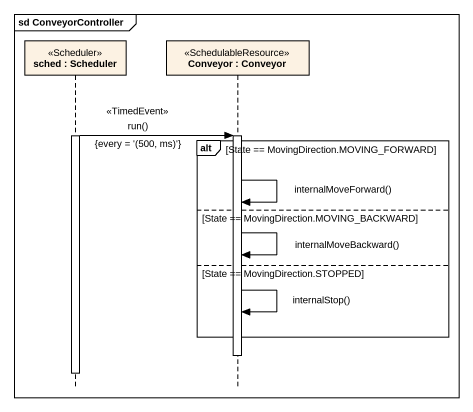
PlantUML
@startuml
mainframe sd ConveyorController
hide footbox
participant "sched : Scheduler" as sched <<Scheduler>>
participant "Conveyor : Conveyor" as Conveyor <<SchedulableResource>>

activate sched
sched -> Conveyor : run()\n<<TimedEvent>>\n{every = '(500, ms)'}
activate Conveyor
alt State == MovingDirection.MOVING_FORWARD
  Conveyor -> Conveyor : internalMoveForward()
else State == MovingDirection.MOVING_BACKWARD
  Conveyor -> Conveyor : internalMoveBackward()
else State == MovingDirection.STOPPED
  Conveyor -> Conveyor : internalStop()
end
deactivate Conveyor
deactivate sched
@enduml
